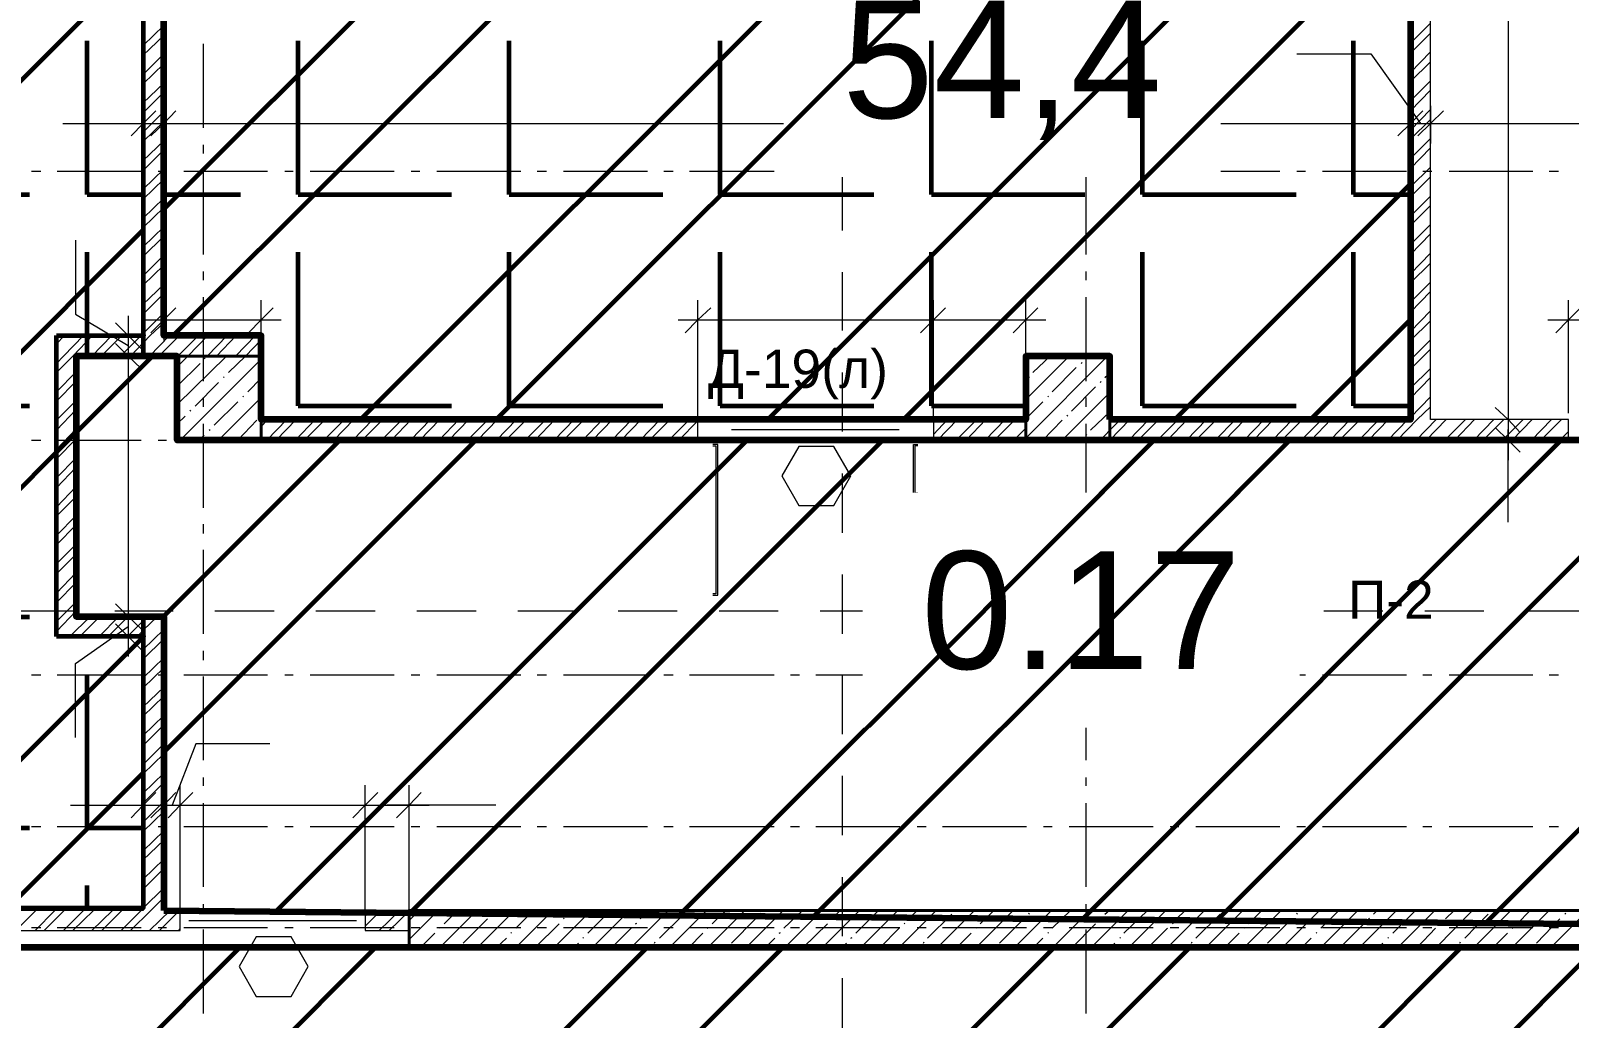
# Model space of a CAD drawing. Header units: millimetres. Extents: x -213911 to 415037, y -3642 to 107391.
# Drawn here: x -97146 to -87983, y 15213 to 21093 of the extents above; entities that cross this region are included whole.
import ezdxf

# ---------------------------------------------------------------- set-up
doc = ezdxf.new("R2010")
doc.units = ezdxf.units.MM
for name, color, linetype, lineweight in [('9.1 Стен подвал шпак', 160, 'Continuous', 90), ('9.2 Потолок подвал шпак', 90, 'Continuous', 60), ('9.3 клининг подвал', 190, 'Continuous', 60), ('Оси', 7, 'Continuous', 9)]:
    doc.layers.add(name, color=color, linetype=linetype, lineweight=lineweight)
doc.layers.add('PDF _Текст', color=7, linetype='Continuous')
doc.styles.get("Standard").update_dxf_attribs({"font": 'arial.ttf'})
pattern_1 = [(0, (0, 0), (0, 1257.3), [914.4, -342.9]), (90, (0, 0), (-1257.3, 8e-14), [914.4, -342.9])]

msp = doc.modelspace()

# ---------------------------------------------------------------- hatches: boundary and pattern name
at = {"layer": '9.2 Потолок подвал шпак'}
h = msp.add_hatch(dxfattribs=at)
h.set_pattern_fill('ANGLE', color=256, scale=180)
h.set_pattern_definition(pattern_1)
h.paths.add_polyline_path([(-96477.1, 26411.6), (-100776.9, 26411.6), (-100776.9, 26161.6), (-101276.8, 26161.6), (-101276.8, 26411.6), (-106030, 26411.6), (-106030, 19154.7), (-105733.5, 19154.7), (-105733.5, 18654.8), (-106030, 18654.8), (-106030, 15867.3), (-96477.1, 15867.3), (-96477.1, 17604.2), (-96875.3, 17604.2), (-96875.3, 19154.7), (-96477.1, 19154.7)])
h.paths.add_polyline_path([(-101276.8, 19154.7), (-100755.8, 19154.7), (-100755.8, 18654.8), (-101276.8, 18654.8)], flags=16)
at = {"layer": '9.3 клининг подвал'}
h = msp.add_hatch(dxfattribs=at)
h.set_pattern_fill('ANSI32', color=256, scale=180)
h.paths.add_polyline_path([(-96477.1, 26411.6), (-100776.9, 26411.6), (-100776.9, 26161.6), (-101276.8, 26161.6), (-101276.8, 26411.6), (-106030, 26411.6), (-106030, 19154.7), (-105733.5, 19154.7), (-105733.5, 18654.8), (-106030, 18654.8), (-106030, 15867.3), (-96477.1, 15867.3), (-96477.1, 17604.2), (-96875.3, 17604.2), (-96875.3, 19154.7), (-96477.1, 19154.7)])
h.paths.add_polyline_path([(-101276.8, 19154.7), (-100755.8, 19154.7), (-100755.8, 18654.8), (-101276.8, 18654.8)], flags=16)
h = msp.add_hatch(dxfattribs=at)
h.set_pattern_fill('ANSI32', color=256, scale=180)
h.paths.add_polyline_path([(-81984.5, 15634.3), (-99476.4, 15634.3), (-99476.4, 5395.1), (-81984.5, 5395.1)])
h.paths.add_polyline_path([(-94892.7, 10643.9), (-87487.5, 10643.9), (-87487.5, 10432.1), (-94892.7, 10432.1)], flags=16)

# ---------------------------------------------------------------- linework, layer by layer
at = {"lineweight": 18}
for points in [[(-96400.8, 20616.2), (-96477.1, 20540), (-96549.1, 20468)], [(-96282.2, 20616.2), (-96354.2, 20540), (-96430.5, 20468)], [(-88855.9, 20616.2), (-88927.9, 20540), (-89004.1, 20468)], [(-88733, 20616.2), (-88809.3, 20540), (-88885.5, 20468)], [(-96282.2, 19442.8), (-96354.2, 19370.8), (-96430.5, 19294.5)], [(-95701.8, 19442.8), (-95773.8, 19370.8), (-95850.1, 19294.5)], [(-93096.4, 19442.8), (-93172.7, 19370.8), (-93249, 19294.5)], [(-91698.5, 19442.8), (-91770.5, 19370.8), (-91846.7, 19294.5)], [(-91147.7, 19442.8), (-91219.7, 19370.8), (-91296, 19294.5)], [(-87915.4, 19442.8), (-87987.4, 19370.8), (-88063.7, 19294.5)], [(-96489.8, 19201.3), (-96566, 19277.6), (-96642.3, 19353.8)], [(-96489.8, 19082.7), (-96566, 19154.7), (-96642.3, 19231)], [(-88275.5, 18701.4), (-88347.5, 18777.7), (-88423.8, 18849.7)], [(-88275.5, 18582.8), (-88347.5, 18654.8), (-88423.8, 18731.1)], [(-96489.8, 17532.2), (-96566, 17604.2), (-96642.3, 17680.5)], [(-96489.8, 17409.3), (-96566, 17485.6), (-96642.3, 17561.8)], [(-96400.8, 16557.8), (-96477.1, 16481.6), (-96549.1, 16405.3)], [(-96282.2, 16557.8), (-96354.2, 16481.6), (-96430.5, 16405.3)], [(-96180.5, 16557.8), (-96256.8, 16481.6), (-96328.8, 16405.3)], [(-95079.1, 16557.8), (-95155.3, 16481.6), (-95227.3, 16405.3)], [(-94820.6, 16557.8), (-94892.7, 16481.6), (-94968.9, 16405.3)]]:
    msp.add_lwpolyline(points, dxfattribs=at)
at = {"lineweight": 40}
for points in [[(-95773.8, 18654.8), (-95773.8, 19154.7), (-96273.7, 19154.7), (-96273.7, 18654.8)], [(-90719.9, 18654.8), (-90719.9, 19154.7), (-91219.7, 19154.7), (-91219.7, 18654.8)], [(-94892.7, 15634.3), (-87487.5, 15634.3), (-87487.5, 15854.6), (-94892.7, 15854.6)]]:
    msp.add_lwpolyline(points, close=True, dxfattribs=at)
at = {"layer": '9.1 Стен подвал шпак'}
msp.add_lwpolyline([(-81984.5, 15634.3), (-99476.4, 15634.3), (-99476.4, 5395.1), (-81984.5, 5395.1)], close=True, dxfattribs=at)
at = {"layer": '9.2 Потолок подвал шпак'}
for p, q in [((-96993.9, 17485.6), (-96993.9, 19277.6)), ((-96993.9, 19277.6), (-96477.1, 19277.6)), ((-96477.1, 17485.6), (-96993.9, 17485.6))]:
    msp.add_line(p, q, dxfattribs=at)
msp.add_lwpolyline([(-96477.1, 17604.2), (-96477.1, 15867.3), (-106030, 15867.3), (-106030, 18654.8), (-105733.5, 18654.8), (-105733.5, 19154.7), (-106030, 19154.7), (-106030, 26411.6), (-101276.8, 26411.6), (-101276.8, 26161.6), (-100776.9, 26161.6), (-100776.9, 26411.6), (-96477.1, 26411.6), (-96477.1, 19154.7)], dxfattribs=at)
at = {"layer": 'Оси', "lineweight": 9}
for points in [[(-88347.5, 26530.2), (-88347.5, 22594.6), (-88347.5, 18777.7), (-88347.5, 18536.2)], [(-88927.9, 22594.6), (-88927.9, 18777.7), (-90719.9, 18777.7), (-90719.9, 18654.8), (-87987.4, 18654.8), (-87987.4, 18777.7), (-88809.3, 18777.7), (-88809.3, 22594.6)], [(-96477.1, 21006), (-96354.2, 21124.6)], [(-88927.9, 21018.7), (-88809.3, 21137.3)], [(-88927.9, 20959.4), (-88809.3, 21078)], [(-96477.1, 20946.7), (-96354.2, 21065.3)], [(-96117, 20514.6), (-96117, 21014.5)], [(-90859.7, 20514.6), (-90859.7, 21014.5)], [(-96477.1, 20832.3), (-96354.2, 20955.2)], [(-96477.1, 20777.2), (-96354.2, 20895.8)], [(-89605.7, 20955.2), (-89165.1, 20955.2), (-88868.6, 20540)], [(-88927.9, 20845), (-88809.3, 20967.9)], [(-88927.9, 20789.9), (-88809.3, 20908.6)], [(-92312.7, 20857.7), (-92312.7, 20506.1)], [(-96477.1, 20662.8), (-96354.2, 20781.5)], [(-96477.1, 20603.5), (-96354.2, 20726.4)], [(-88927.9, 20675.6), (-88809.3, 20794.2)], [(-88927.9, 20616.2), (-88809.3, 20739.1)], [(-96477.1, 20645.9), (-96477.1, 20540), (-96477.1, 20421.4)], [(-96354.2, 20645.9), (-96354.2, 20540), (-96354.2, 20421.4)], [(-88927.9, 20645.9), (-88927.9, 20540), (-88927.9, 20421.4)], [(-88927.9, 20501.9), (-88809.3, 20624.7)], [(-88809.3, 20645.9), (-88809.3, 20540), (-88809.3, 20421.4)], [(-96955.8, 20540), (-96515.2, 20540), (-96413.5, 20540)], [(-96595.7, 20540), (-96354.2, 20540), (-88927.9, 20540), (-88809.3, 20540), (-85488, 20540)], [(-96477.1, 20489.2), (-96354.2, 20612)], [(-96477.1, 20434.1), (-96354.2, 20552.7)], [(-88927.9, 20446.8), (-88809.3, 20565.4)], [(-96477.1, 20319.7), (-96354.2, 20438.3)], [(-88927.9, 20332.4), (-88809.3, 20451)], [(-96477.1, 20260.4), (-96354.2, 20383.2)], [(-96117, 20362.1), (-96117, 20412.9)], [(-90859.7, 20362.1), (-90859.7, 20412.9)], [(-88927.9, 20273.1), (-88809.3, 20396)], [(-97142.2, 20256.2), (-97087.1, 20256.2)], [(-96989.6, 20256.2), (-96489.8, 20256.2)], [(-96477.1, 20150.2), (-96354.2, 20268.9)], [(-96388.1, 20256.2), (-96337.3, 20256.2)], [(-96235.6, 20256.2), (-95735.7, 20256.2)], [(-96117, 19760.5), (-96117, 20260.4)], [(-95634, 20256.2), (-95583.2, 20256.2)], [(-95481.5, 20256.2), (-94981.6, 20256.2)], [(-94879.9, 20256.2), (-94829.1, 20256.2)], [(-94727.4, 20256.2), (-94227.6, 20256.2)], [(-94130.1, 20256.2), (-94075, 20256.2)], [(-93973.4, 20256.2), (-93473.5, 20256.2)], [(-93376, 20256.2), (-93321, 20256.2)], [(-93223.5, 20256.2), (-92719.4, 20256.2)], [(-92622, 20256.2), (-92566.9, 20256.2)], [(-92469.5, 20256.2), (-91969.6, 20256.2)], [(-92312.7, 20256.2), (-92312.7, 19904.5)], [(-91867.9, 20256.2), (-91812.8, 20256.2)], [(-91715.4, 20256.2), (-91215.5, 20256.2)], [(-91113.8, 20256.2), (-91063, 20256.2)], [(-90961.3, 20256.2), (-90461.4, 20256.2)], [(-90859.7, 19760.5), (-90859.7, 20260.4)], [(-90359.8, 20256.2), (-90308.9, 20256.2)], [(-90207.3, 20256.2), (-89707.4, 20256.2)], [(-89605.7, 20256.2), (-89554.9, 20256.2)], [(-89453.2, 20256.2), (-88953.3, 20256.2)], [(-88927.9, 20163), (-88809.3, 20281.6)], [(-88855.9, 20256.2), (-88800.8, 20256.2)], [(-88699.1, 20256.2), (-88199.2, 20256.2)], [(-88101.8, 20256.2), (-88046.7, 20256.2)], [(-96477.1, 20090.9), (-96354.2, 20209.6)], [(-88927.9, 20103.6), (-88809.3, 20222.3)], [(-96477.1, 19976.6), (-96354.2, 20095.2)], [(-88927.9, 19989.3), (-88809.3, 20107.9)], [(-96477.1, 19921.5), (-96354.2, 20040.1)], [(-88927.9, 19934.2), (-88809.3, 20052.8)], [(-96477.1, 19807.1), (-96354.2, 19925.7)], [(-88927.9, 19819.8), (-88809.3, 19938.4)], [(-96879.5, 19845.2), (-96879.5, 19404.7), (-96566, 19218.3)], [(-96477.1, 19747.8), (-96354.2, 19870.7)], [(-88927.9, 19760.5), (-88809.3, 19883.4)], [(-96477.1, 19633.4), (-96354.2, 19756.3)], [(-88927.9, 19646.1), (-88809.3, 19769)], [(-88927.9, 19591.1), (-88809.3, 19709.7)], [(-96477.1, 19578.3), (-96354.2, 19697)], [(-96117, 19608), (-96117, 19658.8)], [(-92312.7, 19654.6), (-92312.7, 19307.2)], [(-90859.7, 19608), (-90859.7, 19658.8)], [(-96477.1, 19464), (-96354.2, 19582.6)], [(-96477.1, 19404.7), (-96354.2, 19527.5)], [(-88927.9, 19476.7), (-88809.3, 19595.3)], [(-88927.9, 19417.4), (-88809.3, 19540.2)], [(-96354.2, 19476.7), (-96354.2, 19370.8), (-96354.2, 19247.9)], [(-96117, 19006.4), (-96117, 19506.3)], [(-95773.8, 19154.7), (-95773.8, 19370.8), (-95773.8, 19489.4)], [(-93172.7, 18786.1), (-93172.7, 19370.8), (-93172.7, 19489.4)], [(-91770.5, 18786.1), (-91770.5, 19370.8), (-91770.5, 19489.4)], [(-91219.7, 19154.7), (-91219.7, 19370.8), (-91219.7, 19489.4)], [(-90859.7, 19006.4), (-90859.7, 19506.3)], [(-87987.4, 18815.8), (-87987.4, 19370.8), (-87987.4, 19489.4)], [(-96566, 19396.2), (-96566, 19154.7), (-96566, 17604.2), (-96566, 17367)], [(-96553.3, 19154.7), (-96434.7, 19277.6), (-96354.2, 19353.8)], [(-96477.1, 19290.3), (-96354.2, 19413.1)], [(-96477.1, 19370.8), (-95655.2, 19370.8)], [(-93291.3, 19370.8), (-91770.5, 19370.8), (-91101.1, 19370.8)], [(-88927.9, 19303), (-88809.3, 19425.8)], [(-88927.9, 19247.9), (-88809.3, 19366.5)], [(-88110.3, 19370.8), (-86890.2, 19370.8), (-85767.6, 19370.8)], [(-96993.9, 19112.3), (-96951.5, 19154.7), (-96832.9, 19277.6)], [(-96993.9, 19226.7), (-96947.3, 19277.6)], [(-96993.9, 19057.3), (-96896.4, 19154.7), (-96777.8, 19277.6)], [(-96782.1, 19154.7), (-96663.4, 19277.6)], [(-96727, 19154.7), (-96604.1, 19277.6)], [(-96460.1, 19277.6), (-96566, 19277.6), (-96688.9, 19277.6)], [(-96612.6, 19154.7), (-96489.8, 19277.6)], [(-96438.9, 19154.7), (-96320.3, 19277.6)], [(-96383.9, 19154.7), (-96261, 19277.6)], [(-96269.5, 19154.7), (-96146.6, 19277.6)], [(-96210.2, 19154.7), (-96091.5, 19277.6)], [(-96095.8, 19154.7), (-95977.2, 19277.6)], [(-96040.7, 19154.7), (-95922.1, 19277.6)], [(-95926.3, 19154.7), (-95807.7, 19277.6)], [(-95867, 19154.7), (-95773.8, 19252.1)], [(-88927.9, 19133.5), (-88809.3, 19252.1)], [(-96460.1, 19154.7), (-96566, 19154.7), (-96688.9, 19154.7)], [(-96273.7, 19091.2), (-96210.2, 19154.7)], [(-96273.7, 18866.6), (-95981.4, 19154.7)], [(-95968.7, 19057.3), (-95867, 19154.7)], [(-91219.7, 19125.1), (-91190.1, 19154.7)], [(-91219.7, 18896.3), (-90961.3, 19154.7)], [(-91219.7, 18667.5), (-90732.6, 19154.7)], [(-91177.4, 19057.3), (-91075.7, 19154.7)], [(-90859.7, 19142), (-90847, 19154.7)], [(-88927.9, 19078.5), (-88809.3, 19197.1)], [(-96993.9, 18942.9), (-96875.3, 19061.5)], [(-96273.7, 18976.8), (-96138.1, 19112.3)], [(-96256.8, 18654.8), (-95773.8, 19137.8)], [(-96112.7, 19142), (-96108.5, 19146.2)], [(-91063, 18942.9), (-90919, 19086.9)], [(-90889.3, 19112.3), (-90885.1, 19116.6)], [(-88927.9, 18964.1), (-88809.3, 19082.7)], [(-96993.9, 18887.8), (-96875.3, 19006.4)], [(-96167.8, 18858.2), (-96028, 18998)], [(-95998.3, 19027.6), (-95994.1, 19031.9)], [(-95854.3, 18942.9), (-95773.8, 19023.4)], [(-92312.7, 19057.3), (-92312.7, 18705.7)], [(-91202.8, 19027.6), (-91198.6, 19031.9)], [(-90948.6, 18828.5), (-90804.6, 18972.5)], [(-90774.9, 18998), (-90770.7, 19006.4)], [(-90749.5, 19027.6), (-90719.9, 19053)], [(-88927.9, 18904.8), (-88809.3, 19027.6)], [(-96993.9, 18773.4), (-96875.3, 18892.1)], [(-96117, 18853.9), (-96117, 18909)], [(-96053.4, 18743.8), (-95913.6, 18883.6)], [(-96028, 18654.8), (-95773.8, 18909)], [(-95884, 18913.2), (-95879.7, 18917.5)], [(-91219.7, 18781.9), (-91118.1, 18883.6)], [(-91088.4, 18913.2), (-91084.2, 18917.5)], [(-91003.7, 18654.8), (-90719.9, 18938.7)], [(-90859.7, 18853.9), (-90859.7, 18909)], [(-88927.9, 18790.4), (-88809.3, 18913.2)], [(-96993.9, 18714.1), (-96875.3, 18837)], [(-96273.7, 18752.3), (-96227.1, 18798.9)], [(-96197.5, 18828.5), (-96193.2, 18832.7)], [(-90974, 18798.9), (-90969.8, 18803.1)], [(-90834.2, 18714.1), (-90719.9, 18824.3)], [(-89008.4, 18654.8), (-88889.8, 18777.7), (-88809.3, 18853.9)], [(-96993.9, 18599.7), (-96875.3, 18722.6)], [(-96117, 18252.4), (-96117, 18752.3)], [(-96083.1, 18714.1), (-96078.8, 18718.4)], [(-95913.6, 18654.8), (-95799.2, 18773.4)], [(-95773.8, 18735.3), (-95735.7, 18777.7)], [(-95739.9, 18654.8), (-95621.3, 18777.7)], [(-95684.9, 18654.8), (-95566.2, 18777.7)], [(-95570.5, 18654.8), (-95451.9, 18777.7)], [(-95515.4, 18654.8), (-95392.5, 18777.7)], [(-95401, 18654.8), (-95278.2, 18777.7)], [(-95341.7, 18654.8), (-95223.1, 18777.7)], [(-95227.3, 18654.8), (-95108.7, 18777.7)], [(-95172.3, 18654.8), (-95049.4, 18777.7)], [(-95057.9, 18654.8), (-94935, 18777.7)], [(-94998.6, 18654.8), (-94879.9, 18777.7)], [(-94884.2, 18654.8), (-94765.6, 18777.7)], [(-94829.1, 18654.8), (-94710.5, 18777.7)], [(-94714.7, 18654.8), (-94596.1, 18777.7)], [(-94655.4, 18654.8), (-94536.8, 18777.7)], [(-94545.3, 18654.8), (-94422.4, 18777.7)], [(-94486, 18654.8), (-94367.4, 18777.7)], [(-94371.6, 18654.8), (-94253, 18777.7)], [(-94316.5, 18654.8), (-94193.7, 18777.7)], [(-94202.1, 18654.8), (-94079.3, 18777.7)], [(-94142.8, 18654.8), (-94024.2, 18777.7)], [(-94028.4, 18654.8), (-93909.8, 18777.7)], [(-93973.4, 18654.8), (-93850.5, 18777.7)], [(-93859, 18654.8), (-93740.4, 18777.7)], [(-93799.7, 18654.8), (-93681.1, 18777.7)], [(-93685.3, 18654.8), (-93566.7, 18777.7)], [(-93630.2, 18654.8), (-93511.6, 18777.7)], [(-93515.8, 18654.8), (-93397.2, 18777.7)], [(-93460.8, 18654.8), (-93337.9, 18777.7)], [(-93346.4, 18654.8), (-93223.5, 18777.7)], [(-93287.1, 18654.8), (-93172.7, 18769.2)], [(-92973.6, 18718.4), (-91973.8, 18718.4)], [(-91770.5, 18688.7), (-91685.7, 18777.7)], [(-91745.1, 18654.8), (-91626.4, 18777.7)], [(-91634.9, 18654.8), (-91512.1, 18777.7)], [(-91575.6, 18654.8), (-91457, 18777.7)], [(-91461.2, 18654.8), (-91342.6, 18777.7)], [(-91406.1, 18654.8), (-91283.3, 18777.7)], [(-91291.8, 18654.8), (-91219.7, 18726.8)], [(-91118.1, 18654.8), (-91003.7, 18773.4)], [(-90859.7, 18252.4), (-90859.7, 18752.3)], [(-90774.9, 18654.8), (-90719.9, 18714.1)], [(-90719.9, 18714.1), (-90656.3, 18777.7)], [(-90719.9, 18654.8), (-90601.2, 18777.7)], [(-90605.5, 18654.8), (-90486.9, 18777.7)], [(-90550.4, 18654.8), (-90427.6, 18777.7)], [(-90436, 18654.8), (-90313.2, 18777.7)], [(-90376.7, 18654.8), (-90258.1, 18777.7)], [(-90262.3, 18654.8), (-90143.7, 18777.7)], [(-90207.3, 18654.8), (-90084.4, 18777.7)], [(-90092.9, 18654.8), (-89970, 18777.7)], [(-90033.6, 18654.8), (-89915, 18777.7)], [(-89919.2, 18654.8), (-89800.6, 18777.7)], [(-89864.1, 18654.8), (-89745.5, 18777.7)], [(-89749.7, 18654.8), (-89631.1, 18777.7)], [(-89694.7, 18654.8), (-89571.8, 18777.7)], [(-89580.3, 18654.8), (-89457.4, 18777.7)], [(-89521, 18654.8), (-89402.4, 18777.7)], [(-89406.6, 18654.8), (-89288, 18777.7)], [(-89351.5, 18654.8), (-89228.7, 18777.7)], [(-89237.1, 18654.8), (-89114.3, 18777.7)], [(-89177.8, 18654.8), (-89059.2, 18777.7)], [(-89063.4, 18654.8), (-88944.8, 18777.7)], [(-88894, 18654.8), (-88775.4, 18777.7)], [(-88834.7, 18654.8), (-88716.1, 18777.7)], [(-88724.5, 18654.8), (-88601.7, 18777.7)], [(-88665.2, 18654.8), (-88546.6, 18777.7)], [(-88550.9, 18654.8), (-88432.2, 18777.7)], [(-88495.8, 18654.8), (-88372.9, 18777.7)], [(-88241.6, 18777.7), (-88347.5, 18777.7), (-88470.4, 18777.7)], [(-88381.4, 18654.8), (-88258.5, 18777.7)], [(-88347.5, 18167.6), (-88347.5, 18608.2), (-88347.5, 18718.4)], [(-88322.1, 18654.8), (-88203.5, 18777.7)], [(-88207.7, 18654.8), (-88089.1, 18777.7)], [(-88152.6, 18654.8), (-88029.8, 18777.7)], [(-88038.3, 18654.8), (-87987.4, 18705.7)], [(-97142.2, 18654.8), (-97087.1, 18654.8)], [(-96993.9, 18544.7), (-96875.3, 18663.3)], [(-96989.6, 18654.8), (-96489.8, 18654.8)], [(-96388.1, 18654.8), (-96337.3, 18654.8)], [(-96235.6, 18654.8), (-95735.7, 18654.8)], [(-96142.4, 18654.8), (-96112.7, 18684.5)], [(-95799.2, 18654.8), (-95773.8, 18680.2)], [(-95634, 18654.8), (-95583.2, 18654.8)], [(-95481.5, 18654.8), (-94981.6, 18654.8)], [(-94879.9, 18654.8), (-94829.1, 18654.8)], [(-94727.4, 18654.8), (-94227.6, 18654.8)], [(-94130.1, 18654.8), (-94075, 18654.8)], [(-93973.4, 18654.8), (-93473.5, 18654.8)], [(-93376, 18654.8), (-93321, 18654.8)], [(-93223.5, 18654.8), (-92719.4, 18654.8)], [(-93172.7, 18654.8), (-93172.7, 18659.1)], [(-93083.7, 17731.3), (-93054.1, 17731.3), (-93054.1, 18629.4), (-93083.7, 18629.4)], [(-93083.7, 18620.9), (-93066.8, 18620.9), (-93066.8, 17739.8), (-93083.7, 17739.8)], [(-92622, 18654.8), (-92566.9, 18654.8)], [(-92469.5, 18654.8), (-91969.6, 18654.8)], [(-91863.7, 18332.9), (-91889.1, 18332.9), (-91889.1, 18629.4), (-91863.7, 18629.4)], [(-91863.7, 18620.9), (-91880.6, 18620.9), (-91880.6, 18341.3), (-91863.7, 18341.3)], [(-91867.9, 18654.8), (-91812.8, 18654.8)], [(-91715.4, 18654.8), (-91215.5, 18654.8)], [(-91232.5, 18654.8), (-91219.7, 18667.5)], [(-91113.8, 18654.8), (-91063, 18654.8)], [(-90961.3, 18654.8), (-90461.4, 18654.8)], [(-90889.3, 18654.8), (-90889.3, 18659.1)], [(-90859.7, 18684.5), (-90855.4, 18688.7)], [(-90359.8, 18654.8), (-90308.9, 18654.8)], [(-90207.3, 18654.8), (-89707.4, 18654.8)], [(-89605.7, 18654.8), (-89554.9, 18654.8)], [(-89453.2, 18654.8), (-88953.3, 18654.8)], [(-88855.9, 18654.8), (-88800.8, 18654.8)], [(-88699.1, 18654.8), (-88199.2, 18654.8)], [(-88241.6, 18654.8), (-88347.5, 18654.8), (-88470.4, 18654.8)], [(-88101.8, 18654.8), (-88046.7, 18654.8)], [(-96993.9, 18430.3), (-96875.3, 18548.9)], [(-96993.9, 18371), (-96875.3, 18493.8)], [(-92312.7, 18455.7), (-92312.7, 18104.1)], [(-96993.9, 18256.6), (-96875.3, 18379.5)], [(-96993.9, 18201.5), (-96875.3, 18320.1)], [(-96993.9, 18087.1), (-96875.3, 18205.8)], [(-96993.9, 18032.1), (-96875.3, 18150.7)], [(-96117, 18099.9), (-96117, 18154.9)], [(-90859.7, 18099.9), (-90859.7, 18154.9)], [(-96993.9, 17917.7), (-96875.3, 18036.3)], [(-96993.9, 17858.4), (-96875.3, 17977)], [(-96117, 17502.5), (-96117, 18002.4)], [(-90859.7, 17502.5), (-90859.7, 18002.4)], [(-96993.9, 17744), (-96875.3, 17866.9)], [(-96993.9, 17688.9), (-96875.3, 17807.6)], [(-92312.7, 17854.2), (-92312.7, 17502.5)], [(-96993.9, 17574.6), (-96875.3, 17693.2)], [(-97248.1, 17638.1), (-96896.4, 17638.1)], [(-96993.9, 17515.2), (-96875.3, 17638.1)], [(-96913.4, 17485.6), (-96875.3, 17523.7), (-96790.5, 17604.2)], [(-96854.1, 17485.6), (-96735.5, 17604.2)], [(-96739.7, 17485.6), (-96621.1, 17604.2)], [(-96460.1, 17604.2), (-96566, 17604.2), (-96688.9, 17604.2)], [(-96684.6, 17485.6), (-96566, 17604.2)], [(-96646.5, 17638.1), (-96299.1, 17638.1)], [(-96570.3, 17485.6), (-96477.1, 17578.8), (-96451.6, 17604.2)], [(-96510.9, 17485.6), (-96477.1, 17523.7), (-96392.3, 17604.2)], [(-96049.2, 17638.1), (-95697.6, 17638.1)], [(-95447.6, 17638.1), (-95096, 17638.1)], [(-94846.1, 17638.1), (-94494.4, 17638.1)], [(-94244.5, 17638.1), (-93897.1, 17638.1)], [(-93647.2, 17638.1), (-93295.6, 17638.1)], [(-93045.6, 17638.1), (-92694, 17638.1)], [(-92444.1, 17638.1), (-92096.7, 17638.1)], [(-91842.5, 17638.1), (-91495.1, 17638.1)], [(-91245.2, 17638.1), (-90893.6, 17638.1)], [(-90643.6, 17638.1), (-90292, 17638.1)], [(-90042, 17638.1), (-89694.7, 17638.1)], [(-89444.7, 17638.1), (-89093.1, 17638.1)], [(-88843.2, 17638.1), (-88491.5, 17638.1)], [(-88241.6, 17638.1), (-87890, 17638.1)], [(-96879.5, 16884), (-96879.5, 17324.6), (-96566, 17544.9)], [(-96477.1, 17409.3), (-96354.2, 17528)], [(-96460.1, 17485.6), (-96566, 17485.6), (-96688.9, 17485.6)], [(-96477.1, 17350), (-96354.2, 17472.9)], [(-96477.1, 17239.9), (-96354.2, 17358.5)], [(-96117, 17345.8), (-96117, 17400.9)], [(-90859.7, 17345.8), (-90859.7, 17400.9)], [(-97142.2, 17256.8), (-97087.1, 17256.8)], [(-96989.6, 17256.8), (-96489.8, 17256.8)], [(-96477.1, 17180.6), (-96354.2, 17299.2)], [(-96388.1, 17256.8), (-96337.3, 17256.8)], [(-96235.6, 17256.8), (-95735.7, 17256.8)], [(-96117, 16748.5), (-96117, 17248.4)], [(-95634, 17256.8), (-95583.2, 17256.8)], [(-95481.5, 17256.8), (-94981.6, 17256.8)], [(-94879.9, 17256.8), (-94829.1, 17256.8)], [(-94727.4, 17256.8), (-94227.6, 17256.8)], [(-94130.1, 17256.8), (-94075, 17256.8)], [(-93973.4, 17256.8), (-93473.5, 17256.8)], [(-93376, 17256.8), (-93321, 17256.8)], [(-93223.5, 17256.8), (-92719.4, 17256.8)], [(-92622, 17256.8), (-92566.9, 17256.8)], [(-92469.5, 17256.8), (-91969.6, 17256.8)], [(-92312.7, 17252.6), (-92312.7, 16905.2)], [(-91867.9, 17256.8), (-91812.8, 17256.8)], [(-91715.4, 17256.8), (-91215.5, 17256.8)], [(-91113.8, 17256.8), (-91063, 17256.8)], [(-90961.3, 17256.8), (-90461.4, 17256.8)], [(-90859.7, 16748.5), (-90859.7, 17248.4)], [(-90359.8, 17256.8), (-90308.9, 17256.8)], [(-90207.3, 17256.8), (-89707.4, 17256.8)], [(-89605.7, 17256.8), (-89554.9, 17256.8)], [(-89453.2, 17256.8), (-88953.3, 17256.8)], [(-88855.9, 17256.8), (-88800.8, 17256.8)], [(-88699.1, 17256.8), (-88199.2, 17256.8)], [(-88101.8, 17256.8), (-88046.7, 17256.8)], [(-96477.1, 17066.2), (-96354.2, 17184.8)], [(-96477.1, 17011.1), (-96354.2, 17129.7)], [(-96477.1, 16896.7), (-96354.2, 17015.4)], [(-96477.1, 16837.4), (-96354.2, 16960.3)], [(-96477.1, 16723), (-96354.2, 16845.9)], [(-96477.1, 16668), (-96354.2, 16786.6)], [(-95723, 16845.9), (-96163.6, 16845.9), (-96303.4, 16481.6)], [(-96477.1, 16553.6), (-96354.2, 16672.2)], [(-96477.1, 16494.3), (-96354.2, 16617.1)], [(-96477.1, 16587.5), (-96477.1, 16481.6), (-96477.1, 16358.7)], [(-96354.2, 16587.5), (-96354.2, 16481.6), (-96354.2, 16358.7)], [(-96256.8, 15854.6), (-96256.8, 16481.6), (-96256.8, 16600.2)], [(-96117, 16596), (-96117, 16646.8)], [(-95155.3, 15854.6), (-95155.3, 16481.6), (-95155.3, 16600.2)], [(-94892.7, 15854.6), (-94892.7, 16481.6), (-94892.7, 16600.2)], [(-92312.7, 16655.3), (-92312.7, 16303.6)], [(-90859.7, 16596), (-90859.7, 16646.8)], [(-96477.1, 16379.9), (-96354.2, 16502.8)], [(-96117, 15994.4), (-96117, 16494.3)], [(-90859.7, 15994.4), (-90859.7, 16494.3)], [(-96909.2, 16481.6), (-96468.6, 16481.6), (-96413.5, 16481.6)], [(-96595.7, 16481.6), (-96354.2, 16481.6), (-96256.8, 16481.6), (-95155.3, 16481.6), (-94774, 16481.6)], [(-96477.1, 16324.8), (-96354.2, 16443.4)], [(-94375.8, 16481.6), (-94858.8, 16481.6), (-95024, 16481.6)], [(-97142.2, 16354.5), (-97087.1, 16354.5)], [(-96989.6, 16354.5), (-96489.8, 16354.5)], [(-96477.1, 16210.4), (-96354.2, 16329.1)], [(-96388.1, 16354.5), (-96337.3, 16354.5)], [(-96235.6, 16354.5), (-95735.7, 16354.5)], [(-95634, 16354.5), (-95583.2, 16354.5)], [(-95481.5, 16354.5), (-94981.6, 16354.5)], [(-94879.9, 16354.5), (-94829.1, 16354.5)], [(-94727.4, 16354.5), (-94227.6, 16354.5)], [(-94130.1, 16354.5), (-94075, 16354.5)], [(-93973.4, 16354.5), (-93473.5, 16354.5)], [(-93376, 16354.5), (-93321, 16354.5)], [(-93223.5, 16354.5), (-92719.4, 16354.5)], [(-92622, 16354.5), (-92566.9, 16354.5)], [(-92469.5, 16354.5), (-91969.6, 16354.5)], [(-91867.9, 16354.5), (-91812.8, 16354.5)], [(-91715.4, 16354.5), (-91215.5, 16354.5)], [(-91113.8, 16354.5), (-91063, 16354.5)], [(-90961.3, 16354.5), (-90461.4, 16354.5)], [(-90359.8, 16354.5), (-90308.9, 16354.5)], [(-90207.3, 16354.5), (-89707.4, 16354.5)], [(-89605.7, 16354.5), (-89554.9, 16354.5)], [(-89453.2, 16354.5), (-88953.3, 16354.5)], [(-88855.9, 16354.5), (-88800.8, 16354.5)], [(-88699.1, 16354.5), (-88199.2, 16354.5)], [(-88101.8, 16354.5), (-88046.7, 16354.5)], [(-96477.1, 16155.4), (-96354.2, 16274)], [(-96477.1, 16041), (-96354.2, 16159.6)], [(-96477.1, 15981.7), (-96354.2, 16104.5)], [(-92312.7, 16053.7), (-92312.7, 15702.1)], [(-96477.1, 15867.3), (-96354.2, 15990.2)], [(-97235.4, 15736), (-97116.7, 15854.6)], [(-97121, 15736), (-97002.4, 15854.6)], [(-97065.9, 15736), (-96947.3, 15854.6)], [(-96951.5, 15736), (-96832.9, 15854.6)], [(-96896.4, 15736), (-96773.6, 15854.6)], [(-96782.1, 15736), (-96659.2, 15854.6)], [(-96722.8, 15736), (-96604.1, 15854.6)], [(-96608.4, 15736), (-96489.8, 15854.6)], [(-96553.3, 15736), (-96430.5, 15854.6), (-96354.2, 15930.9)], [(-96438.9, 15736), (-96316.1, 15854.6)], [(-96379.6, 15736), (-96261, 15854.6)], [(-96117, 15841.9), (-96117, 15892.7)], [(-95155.3, 15820.7), (-95121.4, 15854.6)], [(-95155.3, 15761.4), (-95062.1, 15854.6)], [(-95070.6, 15736), (-94947.7, 15854.6)], [(-94892.7, 15680.9), (-94719, 15854.6)], [(-94710.5, 15634.3), (-94490.2, 15854.6)], [(-94685.1, 15774.1), (-94604.6, 15854.6)], [(-94486, 15634.3), (-94265.7, 15854.6)], [(-94257.2, 15634.3), (-94036.9, 15854.6)], [(-94257.2, 15748.7), (-94151.3, 15854.6)], [(-94028.4, 15634.3), (-93808.2, 15854.6)], [(-93943.7, 15833.4), (-93922.5, 15854.6)], [(-93829.3, 15719), (-93693.8, 15854.6)], [(-93799.7, 15634.3), (-93579.4, 15854.6)], [(-93570.9, 15634.3), (-93350.6, 15854.6)], [(-93515.8, 15803.8), (-93465, 15854.6)], [(-93342.2, 15634.3), (-93121.9, 15854.6)], [(-93113.4, 15634.3), (-92893.1, 15854.6)], [(-93088, 15774.1), (-93007.5, 15854.6)], [(-92884.6, 15634.3), (-92664.3, 15854.6)], [(-92660.1, 15748.7), (-92550, 15854.6)], [(-92655.9, 15634.3), (-92435.6, 15854.6)], [(-92431.3, 15634.3), (-92211.1, 15854.6)], [(-92346.6, 15833.4), (-92325.4, 15854.6)], [(-92232.2, 15719), (-92096.7, 15854.6)], [(-92202.6, 15634.3), (-91982.3, 15854.6)], [(-91973.8, 15634.3), (-91753.5, 15854.6)], [(-91918.7, 15803.8), (-91867.9, 15854.6)], [(-91745.1, 15634.3), (-91524.8, 15854.6)], [(-91516.3, 15634.3), (-91296, 15854.6)], [(-91490.9, 15774.1), (-91410.4, 15854.6)], [(-91287.5, 15634.3), (-91067.2, 15854.6)], [(-91063, 15748.7), (-90952.9, 15854.6)], [(-91058.8, 15634.3), (-90838.5, 15854.6)], [(-90859.7, 15841.9), (-90859.7, 15892.7)], [(-90830, 15634.3), (-90609.7, 15854.6)], [(-90749.5, 15833.4), (-90724.1, 15854.6)], [(-90635.1, 15719), (-90495.3, 15854.6)], [(-90605.5, 15634.3), (-90385.2, 15854.6)], [(-90376.7, 15634.3), (-90156.4, 15854.6)], [(-90321.6, 15803.8), (-90270.8, 15854.6)], [(-90148, 15634.3), (-89927.7, 15854.6)], [(-89919.2, 15634.3), (-89698.9, 15854.6)], [(-89893.8, 15774.1), (-89813.3, 15854.6)], [(-89690.4, 15634.3), (-89470.1, 15854.6)], [(-89461.7, 15634.3), (-89241.4, 15854.6)], [(-89461.7, 15748.7), (-89355.8, 15854.6)], [(-89232.9, 15634.3), (-89012.6, 15854.6)], [(-89148.2, 15833.4), (-89127, 15854.6)], [(-89033.8, 15719), (-88898.2, 15854.6)], [(-89004.1, 15634.3), (-88783.9, 15854.6)], [(-88775.4, 15634.3), (-88559.3, 15854.6)], [(-88720.3, 15803.8), (-88669.5, 15854.6)], [(-88550.9, 15634.3), (-88330.6, 15854.6)], [(-88322.1, 15634.3), (-88101.8, 15854.6)], [(-88292.4, 15774.1), (-88216.2, 15854.6)], [(-88093.3, 15634.3), (-87873, 15854.6)], [(-96205.9, 15795.3), (-95206.1, 15795.3)], [(-95011.3, 15736), (-94892.7, 15850.4)], [(-94892.7, 15795.3), (-94854.5, 15833.4)], [(-94570.7, 15659.7), (-94426.7, 15803.8)], [(-94401.2, 15833.4), (-94397, 15837.7)], [(-94142.8, 15634.3), (-93998.8, 15774.1)], [(-93973.4, 15803.8), (-93969.1, 15808)], [(-93545.5, 15774.1), (-93537, 15778.3)], [(-93401.5, 15689.4), (-93257.4, 15833.4)], [(-92973.6, 15659.7), (-92829.6, 15803.8)], [(-92799.9, 15833.4), (-92795.7, 15837.7)], [(-92545.7, 15634.3), (-92401.7, 15774.1)], [(-92372, 15803.8), (-92367.8, 15808)], [(-91944.2, 15774.1), (-91939.9, 15778.3)], [(-91804.4, 15689.4), (-91660.3, 15833.4)], [(-91376.5, 15659.7), (-91232.5, 15803.8)], [(-91202.8, 15833.4), (-91198.6, 15837.7)], [(-90944.4, 15634.3), (-90804.6, 15774.1)], [(-90774.9, 15803.8), (-90770.7, 15808)], [(-90347.1, 15774.1), (-90342.8, 15778.3)], [(-90207.3, 15689.4), (-90063.2, 15833.4)], [(-89779.4, 15659.7), (-89635.4, 15803.8)], [(-89605.7, 15833.4), (-89601.5, 15837.7)], [(-89347.3, 15634.3), (-89207.5, 15774.1)], [(-89177.8, 15803.8), (-89173.6, 15808)], [(-88750, 15774.1), (-88745.7, 15778.3)], [(-88605.9, 15689.4), (-88466.1, 15833.4)], [(-88178.1, 15659.7), (-88038.3, 15803.8)], [(-88008.6, 15833.4), (-88004.4, 15837.7)], [(-97142.2, 15752.9), (-97087.1, 15752.9)], [(-96989.6, 15752.9), (-96489.8, 15752.9)], [(-96388.1, 15752.9), (-96337.3, 15752.9)], [(-96265.2, 15736), (-96256.8, 15744.5)], [(-96235.6, 15752.9), (-95735.7, 15752.9)], [(-96117, 15240.3), (-96117, 15740.2)], [(-95634, 15752.9), (-95583.2, 15752.9)], [(-95481.5, 15752.9), (-94981.6, 15752.9)], [(-94896.9, 15736), (-94892.7, 15736)], [(-94879.9, 15752.9), (-94829.1, 15752.9)], [(-94824.9, 15634.3), (-94740.2, 15719)], [(-94727.4, 15752.9), (-94227.6, 15752.9)], [(-94714.7, 15748.7), (-94710.5, 15752.9)], [(-94371.6, 15634.3), (-94312.3, 15689.4)], [(-94286.9, 15719), (-94282.6, 15723.3)], [(-94130.1, 15752.9), (-94075, 15752.9)], [(-93973.4, 15752.9), (-93473.5, 15752.9)], [(-93859, 15689.4), (-93854.8, 15693.6)], [(-93685.3, 15634.3), (-93570.9, 15748.7)], [(-93376, 15752.9), (-93321, 15752.9)], [(-93227.8, 15634.3), (-93143, 15719)], [(-93223.5, 15752.9), (-92719.4, 15752.9)], [(-93117.6, 15748.7), (-93109.2, 15752.9)], [(-92770.3, 15634.3), (-92715.2, 15689.4)], [(-92689.8, 15719), (-92681.3, 15723.3)], [(-92622, 15752.9), (-92566.9, 15752.9)], [(-92469.5, 15752.9), (-91969.6, 15752.9)], [(-92261.9, 15689.4), (-92253.4, 15693.6)], [(-92088.2, 15634.3), (-91973.8, 15748.7)], [(-91867.9, 15752.9), (-91812.8, 15752.9)], [(-91715.4, 15752.9), (-91215.5, 15752.9)], [(-91630.7, 15634.3), (-91545.9, 15719)], [(-91516.3, 15748.7), (-91512.1, 15752.9)], [(-91173.1, 15634.3), (-91118.1, 15689.4)], [(-91113.8, 15752.9), (-91063, 15752.9)], [(-91088.4, 15719), (-91084.2, 15723.3)], [(-90961.3, 15752.9), (-90461.4, 15752.9)], [(-90859.7, 15240.3), (-90859.7, 15740.2)], [(-90660.6, 15689.4), (-90656.3, 15693.6)], [(-90491.1, 15634.3), (-90376.7, 15748.7)], [(-90359.8, 15752.9), (-90308.9, 15752.9)], [(-90207.3, 15752.9), (-89707.4, 15752.9)], [(-90033.6, 15634.3), (-89948.8, 15719)], [(-89919.2, 15748.7), (-89915, 15752.9)], [(-89605.7, 15752.9), (-89554.9, 15752.9)], [(-89576, 15634.3), (-89521, 15689.4)], [(-89491.3, 15719), (-89487.1, 15723.3)], [(-89453.2, 15752.9), (-88953.3, 15752.9)], [(-89063.4, 15689.4), (-89059.2, 15693.6)], [(-88889.8, 15634.3), (-88779.6, 15748.7)], [(-88855.9, 15752.9), (-88800.8, 15752.9)], [(-88699.1, 15752.9), (-88199.2, 15752.9)], [(-88436.5, 15634.3), (-88351.7, 15719)], [(-88322.1, 15748.7), (-88317.9, 15752.9)], [(-88101.8, 15752.9), (-88046.7, 15752.9)], [(-94596.1, 15634.3), (-94596.1, 15638.5)], [(-93914.1, 15634.3), (-93884.4, 15659.7)], [(-93431.1, 15659.7), (-93426.9, 15668.2)], [(-92999, 15634.3), (-92999, 15638.5)], [(-92317, 15634.3), (-92287.3, 15659.7)], [(-91829.8, 15659.7), (-91825.5, 15668.2)], [(-91401.9, 15634.3), (-91397.7, 15638.5)], [(-90715.6, 15634.3), (-90690.2, 15659.7)], [(-90232.7, 15659.7), (-90228.4, 15668.2)], [(-89804.8, 15634.3), (-89800.6, 15638.5)], [(-89118.5, 15634.3), (-89093.1, 15659.7)], [(-88635.6, 15659.7), (-88631.3, 15668.2)], [(-88207.7, 15634.3), (-88203.5, 15638.5)], [(-92312.7, 15452.1), (-92312.7, 15104.8)]]:
    msp.add_lwpolyline(points, dxfattribs=at)
for points in [[(-96354.2, 15854.6), (-96354.2, 17604.2), (-96477.1, 17604.2), (-96875.3, 17604.2), (-96875.3, 19154.7), (-95773.8, 19154.7), (-95773.8, 19277.6), (-96354.2, 19277.6), (-96354.2, 22259.9), (-96477.1, 22259.9), (-96477.1, 19277.6), (-96993.9, 19277.6), (-96993.9, 19154.7), (-96993.9, 17485.6), (-96875.3, 17485.6), (-96477.1, 17485.6), (-96477.1, 15854.6), (-99476.4, 15854.6), (-99476.4, 15736), (-96256.8, 15736), (-96256.8, 15854.6)], [(-93172.7, 18777.7), (-95773.8, 18777.7), (-95773.8, 18654.8), (-93172.7, 18654.8)], [(-91219.7, 18777.7), (-91770.5, 18777.7), (-91770.5, 18654.8), (-91219.7, 18654.8)], [(-92571.1, 18616.7), (-92672.8, 18443), (-92571.1, 18265.1), (-92363.6, 18265.1), (-92261.9, 18443), (-92363.6, 18616.7)], [(-94892.7, 15854.6), (-95155.3, 15854.6), (-95155.3, 15736), (-94892.7, 15736)], [(-95803.5, 15697.9), (-95905.1, 15519.9), (-95803.5, 15342), (-95595.9, 15342), (-95494.2, 15519.9), (-95595.9, 15697.9)]]:
    msp.add_lwpolyline(points, close=True, dxfattribs=at)

# ---------------------------------------------------------------- texts
at = {"layer": 'PDF _Текст', "char_height": 227.67, "attachment_point": 4}
for s, insert in [('П-5', (-90727.2, 20746.9)), ('Д-19(л)', (-93113.4, 19046.2)), ('П-2', (-89301.5, 17705.1))]:
    msp.add_mtext(s, dxfattribs=dict(at, insert=insert))

# ---------------------------------------------------------------- next in the draw order: texts
at = {"char_height": 700, "attachment_point": 4, "bg_fill": 3, "box_fill_scale": 1.5, "bg_fill_color": 256, "bg_fill_transparency": 0}
for s, insert in [('54,4', (-92312.7, 20857.7)), ('0.17', (-91842.5, 17638.1))]:
    msp.add_mtext(s, dxfattribs=dict(at, insert=insert))

# ---------------------------------------------------------------- next in the draw order: hatches: boundary and pattern name
at = {"layer": '9.2 Потолок подвал шпак'}
h = msp.add_hatch(dxfattribs=at)
h.set_pattern_fill('ANGLE', color=256, scale=180)
h.set_pattern_definition(pattern_1)
h.paths.add_polyline_path([(-88927.9, 26411.6), (-95773.8, 26411.6), (-95773.8, 23861.3), (-96354.2, 23861.3), (-96354.2, 19277.6), (-95773.8, 19277.6), (-95773.8, 18777.7), (-91219.7, 18777.7), (-91219.7, 19154.7), (-90719.9, 19154.7), (-90719.9, 18777.7), (-88927.9, 18777.7)])
h.paths.add_polyline_path([(-91219.7, 23861.3), (-91219.7, 24361.2), (-90719.9, 24361.2), (-90719.9, 23861.3)], flags=16)
at = {"layer": '9.3 клининг подвал'}
h = msp.add_hatch(dxfattribs=at)
h.set_pattern_fill('ANSI32', color=256, scale=180)
h.paths.add_polyline_path([(-88927.9, 26411.6), (-95773.8, 26411.6), (-95773.8, 23861.3), (-96354.2, 23861.3), (-96354.2, 19277.6), (-95773.8, 19277.6), (-95773.8, 18777.7), (-91219.7, 18777.7), (-91219.7, 19154.7), (-90719.9, 19154.7), (-90719.9, 18777.7), (-88927.9, 18777.7)])
h.paths.add_polyline_path([(-91219.7, 23861.3), (-91219.7, 24361.2), (-90719.9, 24361.2), (-90719.9, 23861.3)], flags=16)
h = msp.add_hatch(dxfattribs=at)
h.set_pattern_fill('ANSI32', color=256, scale=180)
h.paths.add_polyline_path([(-85606.6, 18654.8), (-96273.7, 18654.8), (-96273.7, 19154.7), (-96875.3, 19154.7), (-96875.3, 17604.2), (-96354.2, 17604.2), (-96354.2, 15854.6), (-85606.6, 15752.9)])

# ---------------------------------------------------------------- next in the draw order: linework, layer by layer
at = {"layer": '9.1 Стен подвал шпак'}
for points in [[(-90719.9, 18777.7), (-90719.9, 19154.7), (-91219.7, 19154.7), (-91219.7, 18777.7), (-95773.8, 18777.7), (-95773.8, 19277.6), (-96354.2, 19277.6), (-96354.2, 23861.3), (-95773.8, 23861.3), (-95773.8, 26411.6), (-88927.9, 26411.6), (-88927.9, 18777.7)], [(-96354.2, 15854.6), (-85606.6, 15752.9), (-85606.6, 18654.8), (-96273.7, 18654.8), (-96273.7, 19154.7), (-96875.3, 19154.7), (-96875.3, 17604.2), (-96354.2, 17604.2)]]:
    msp.add_lwpolyline(points, close=True, dxfattribs=at)

doc.saveas('drawing.dxf')
